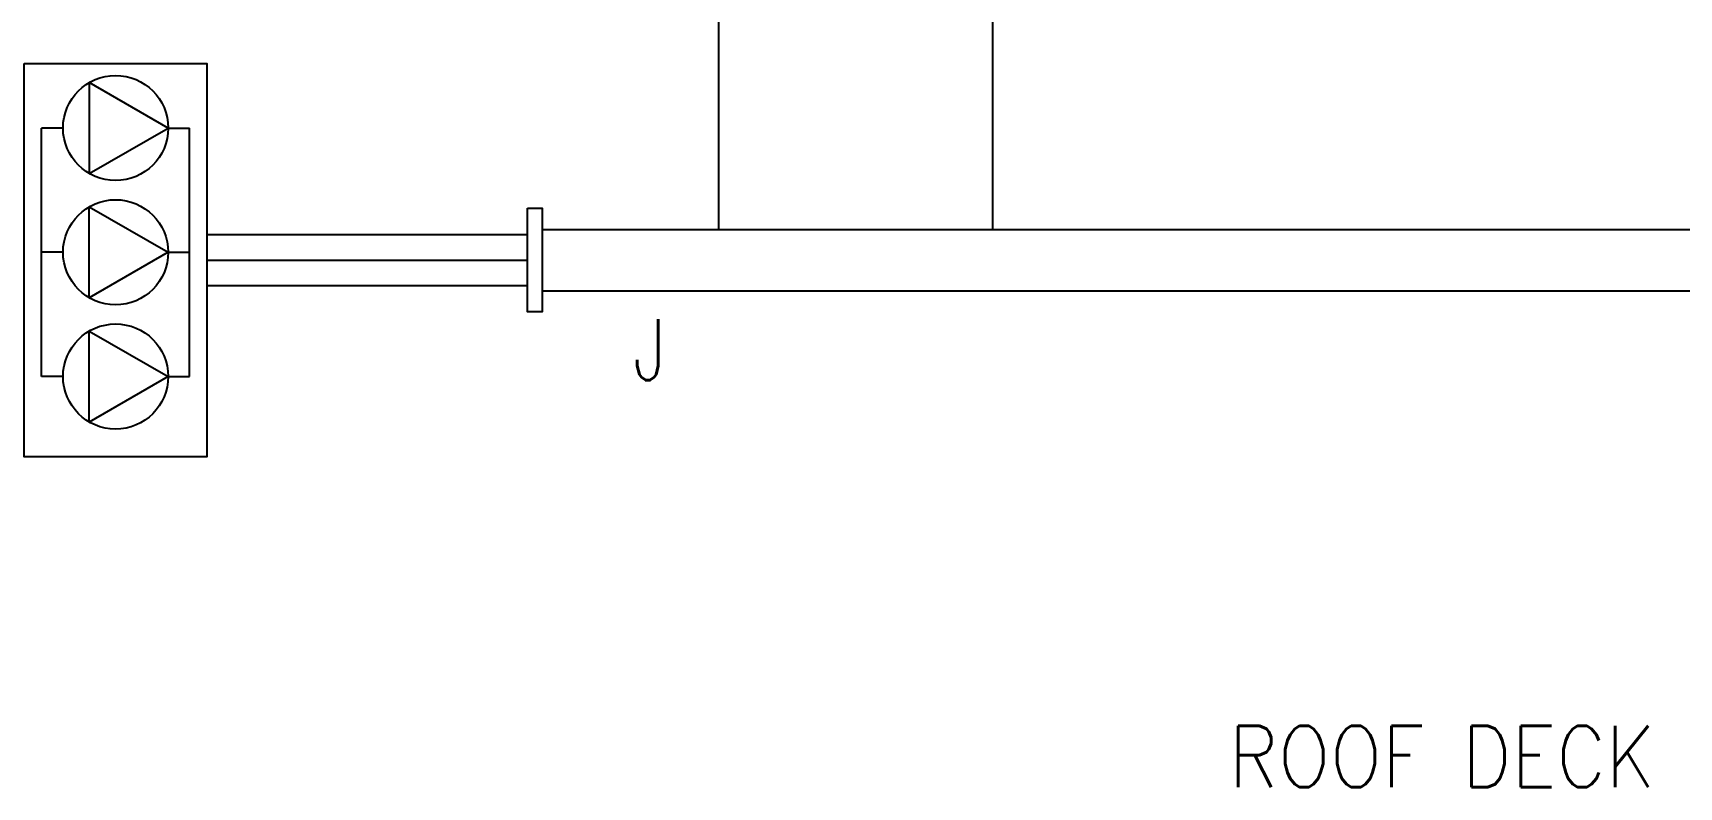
# Model space of a CAD drawing. Header units: millimetres. Extents: x -1288794 to 2153086, y -2701644 to -1335282.
# Drawn here: x 1840678 to 1844719, y -1482669 to -1480818 of the extents above; entities that cross this region are included whole.
import ezdxf

# ---------------------------------------------------------------- set-up
doc = ezdxf.new("R2010")
doc.units = ezdxf.units.MM
doc.header["$LTSCALE"] = 100
doc.layers.add('A-ANNO-TEXT', color=8, linetype='Continuous')
doc.layers.add('AC-CHS', color=30, linetype='Continuous')
doc.styles.add('ROMANS', font='romans.shx', dxfattribs={"width": 0.8})
doc.styles.add('SIMPLEX', font='simplex.shx', dxfattribs={"width": 0.8})

msp = doc.modelspace()

# ---------------------------------------------------------------- linework, layer by layer
at = {"layer": 'AC-CHS'}
for p, q in [((1842361.2, -1478571.1), (1842361.2, -1481300.7)), ((1843033.8, -1478571.1), (1843033.8, -1481300.7)), ((1840699, -1481661.4), (1840699.1, -1481051.4)), ((1840751.8, -1481051.4), (1840699.1, -1481051.4)), ((1841009.8, -1481051.4), (1841062.6, -1481051.4)), ((1841062.6, -1481661.4), (1841062.6, -1481051.4)), ((1841105, -1481313.2), (1841891.9, -1481313.2)), ((1841927.8, -1481300.7), (1848094.8, -1481300.7)), ((1840751.8, -1481356.4), (1840699, -1481356.4)), ((1841009.8, -1481356.4), (1841062.6, -1481356.4)), ((1841105, -1481375.7), (1841891.9, -1481375.7)), ((1841105, -1481438.2), (1841891.9, -1481438.2)), ((1841927.8, -1481450.7), (1848094.8, -1481450.7)), ((1840751.7, -1481661.4), (1840699, -1481661.4)), ((1841009.8, -1481661.4), (1841062.6, -1481661.4))]:
    msp.add_line(p, q, dxfattribs=at)
for points in [[(1840656.6, -1480893.1), (1841105, -1480893.1), (1841105, -1481858.3), (1840656.6, -1481858.3)], [(1841009.8, -1481051.4), (1840816.3, -1480939.6), (1840816.3, -1481163.1)], [(1841009.8, -1481356.4), (1840816.3, -1481468.1), (1840816.3, -1481244.6)], [(1841891.9, -1481248.5), (1841927.8, -1481248.5), (1841927.8, -1481502.9), (1841891.9, -1481502.9)], [(1841009.8, -1481661.4), (1840816.3, -1481773.2), (1840816.3, -1481549.7)]]:
    msp.add_lwpolyline(points, close=True, dxfattribs=at)
for centre in [(1840880.8, -1481051.4), (1840880.8, -1481356.4), (1840880.8, -1481661.4)]:
    msp.add_circle(centre, 129, dxfattribs=at)

# ---------------------------------------------------------------- texts
at = {"layer": 'A-ANNO-TEXT', "style": 'ROMANS', "width": 0.9}
msp.add_text('ROOF DECK', height=150, dxfattribs=at).set_placement((1843613.7, -1482669.1))
at = {"layer": 'AC-CHS', "style": 'SIMPLEX', "width": 0.8}
msp.add_text('J', height=150, dxfattribs=at).set_placement((1842151.4, -1481670.5))

doc.saveas('drawing.dxf')
